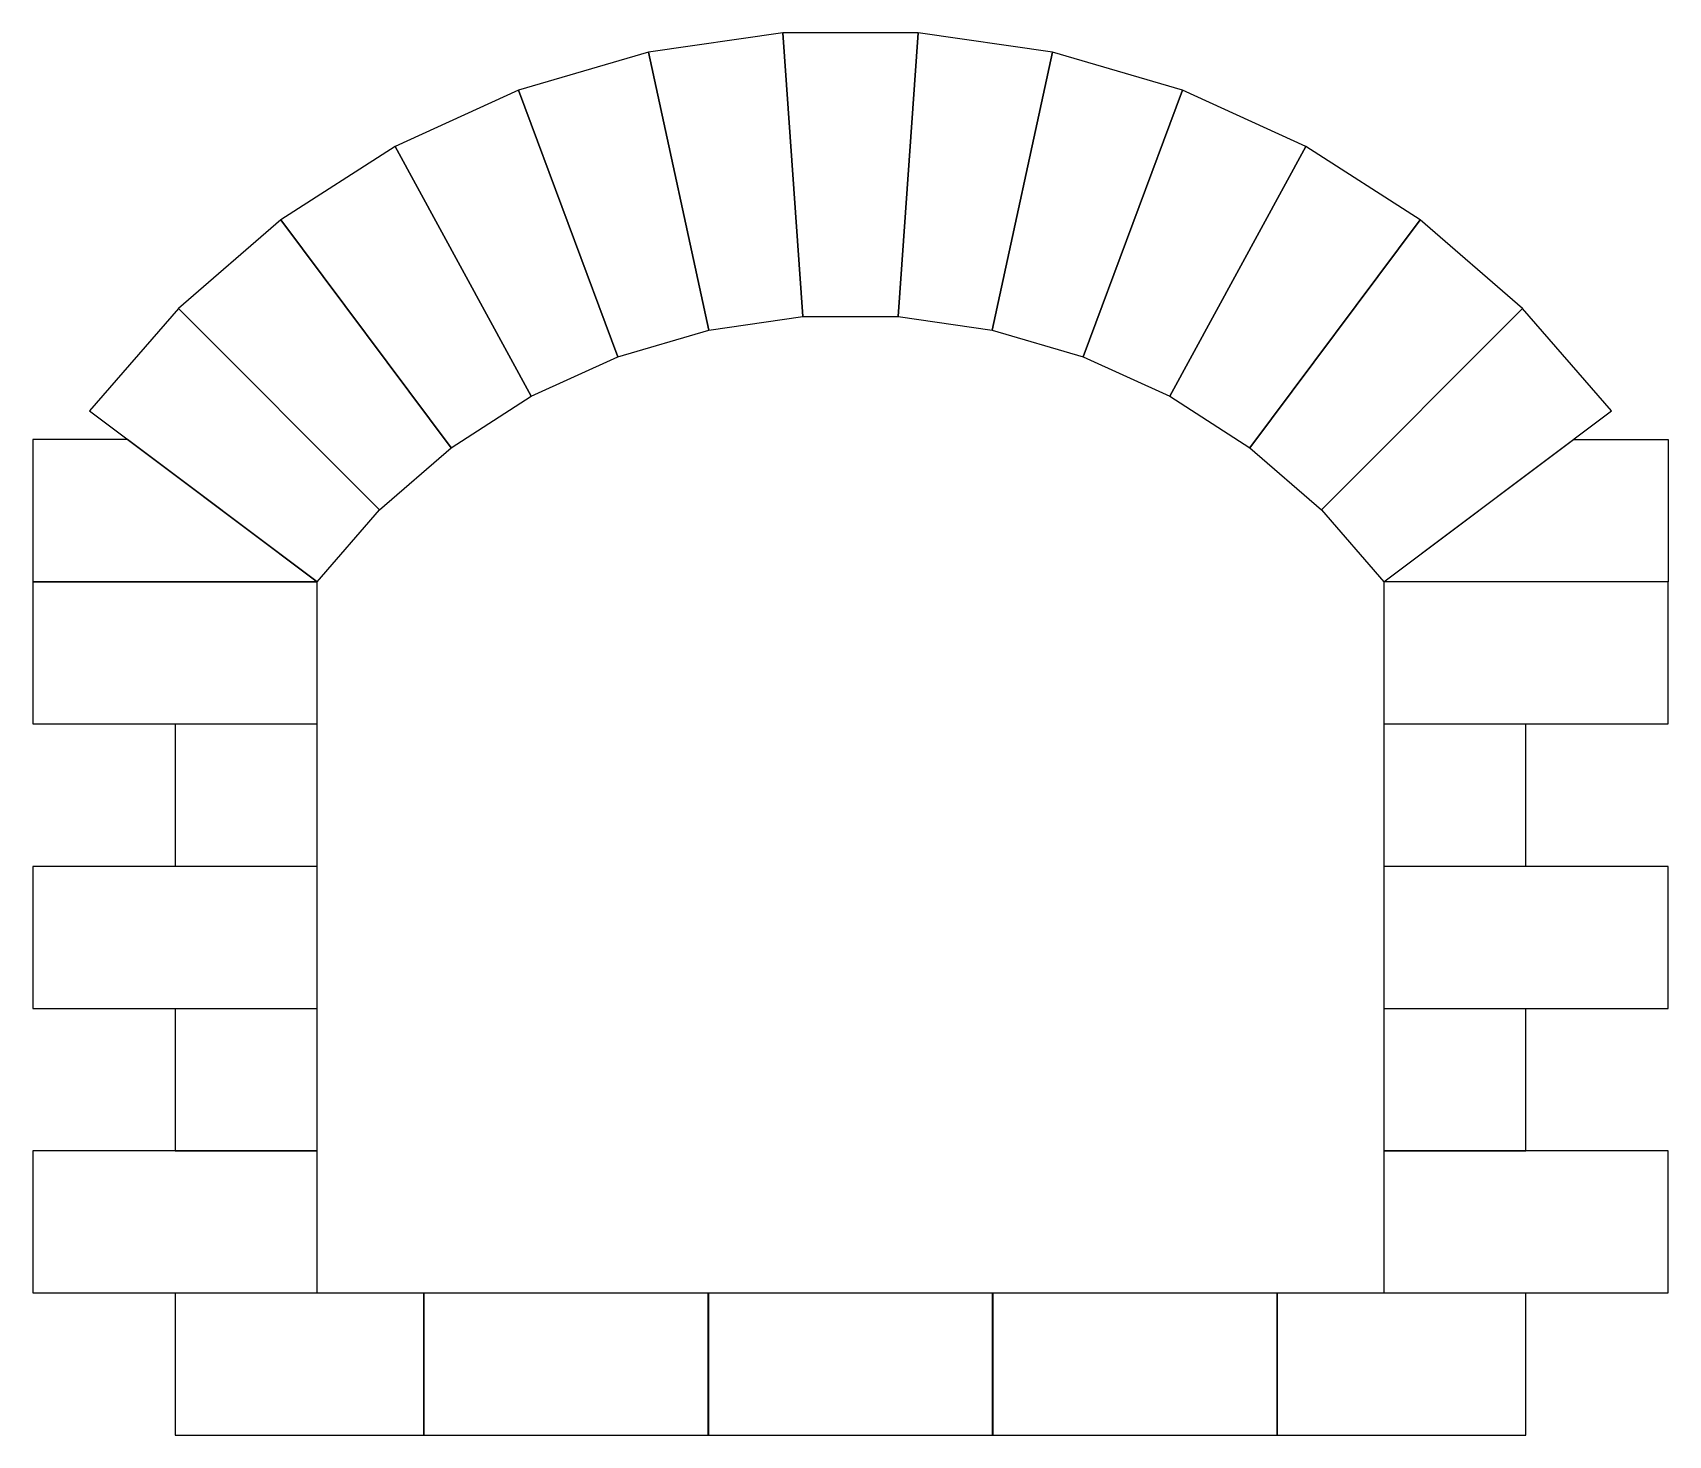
# Model space of a CAD drawing. Header units: metres. Extents: x -400 to 1900, y -200 to 1772.
import ezdxf

# ---------------------------------------------------------------- set-up
doc = ezdxf.new("R2010")
doc.units = ezdxf.units.M

msp = doc.modelspace()

# ---------------------------------------------------------------- linework, layer by layer
at = {"layer": 'PARAMETRIX'}
for p, q in [((654.6765, 1771.5988), (465.9662, 1744.4931)), ((845.3235, 1771.5988), (654.6765, 1771.5988)), ((654.6765, 1771.5988), (683.1844, 1372.616)), ((683.1844, 1372.616), (654.6765, 1771.5988)), ((845.3235, 1771.5988), (816.8156, 1372.616)), ((816.8156, 1372.616), (845.3235, 1771.5988)), ((1034.0338, 1744.4931), (845.3235, 1771.5988)), ((465.9662, 1744.4931), (283.0267, 1690.8324)), ((465.9662, 1744.4931), (550.9109, 1353.6167)), ((550.9109, 1353.6167), (465.9662, 1744.4931)), ((1034.0338, 1744.4931), (949.0891, 1353.6167)), ((949.0891, 1353.6167), (1034.0338, 1744.4931)), ((1216.9733, 1690.8324), (1034.0338, 1744.4931)), ((283.0267, 1690.8324), (109.5751, 1611.707)), ((283.0267, 1690.8324), (422.6823, 1316.0041)), ((422.6823, 1316.0041), (283.0267, 1690.8324)), ((1216.9733, 1690.8324), (1077.3177, 1316.0041)), ((1077.3177, 1316.0041), (1216.9733, 1690.8324)), ((1390.4249, 1611.707), (1216.9733, 1690.8324)), ((109.5751, 1611.707), (-50.8646, 1508.7246)), ((109.5751, 1611.707), (301.104, 1260.5423)), ((301.104, 1260.5423), (109.5751, 1611.707)), ((1390.4249, 1611.707), (1198.896, 1260.5423)), ((1198.896, 1260.5423), (1390.4249, 1611.707)), ((1550.8646, 1508.7246), (1390.4249, 1611.707)), ((-50.8646, 1508.7246), (-195.0327, 1383.9774)), ((-50.8646, 1508.7246), (188.6463, 1188.3583)), ((188.6463, 1188.3583), (-50.8646, 1508.7246)), ((1550.8646, 1508.7246), (1311.3537, 1188.3583)), ((1311.3537, 1188.3583), (1550.8646, 1508.7246)), ((1695.0327, 1383.9774), (1550.8646, 1508.7246)), ((-195.0327, 1383.9774), (-320, 1240)), ((-195.0327, 1383.9774), (87.5939, 1100.9187)), ((87.5939, 1100.9187), (-195.0327, 1383.9774)), ((1695.0327, 1383.9774), (1412.4061, 1100.9187)), ((1412.4061, 1100.9187), (1695.0327, 1383.9774)), ((1820, 1240), (1695.0327, 1383.9774)), ((550.9109, 1353.6167), (683.1844, 1372.616)), ((683.1844, 1372.616), (816.8156, 1372.616)), ((816.8156, 1372.616), (949.0891, 1353.6167)), ((422.6823, 1316.0041), (550.9109, 1353.6167)), ((949.0891, 1353.6167), (1077.3177, 1316.0041)), ((301.104, 1260.5423), (422.6823, 1316.0041)), ((1077.3177, 1316.0041), (1198.896, 1260.5423)), ((188.6463, 1188.3583), (301.104, 1260.5423)), ((1198.896, 1260.5423), (1311.3537, 1188.3583)), ((-320, 1240), (0, 1000)), ((1500, 1000), (1820, 1240)), ((-266.6667, 1200), (-400, 1200)), ((-400, 1200), (-400, 1000)), ((0, 1000), (-266.6667, 1200)), ((1500, 1000), (1766.6667, 1200)), ((1766.6667, 1200), (1900, 1200)), ((1900, 1200), (1900, 1000)), ((87.5939, 1100.9187), (188.6463, 1188.3583)), ((1311.3537, 1188.3583), (1412.4061, 1100.9187)), ((0, 1000), (87.5939, 1100.9187)), ((1412.4061, 1100.9187), (1500, 1000)), ((-400, 1000), (0, 1000)), ((-0.2, 999.8), (-399.8, 999.8)), ((-399.8, 999.8), (-399.8, 800.2)), ((-0.2, 800.2), (-0.2, 999.8)), ((1900, 1000), (1500, 1000)), ((1899.8, 999.8), (1500.2, 999.8)), ((1500.2, 999.8), (1500.2, 800.2)), ((1899.8, 800.2), (1899.8, 999.8)), ((-399.8, 800.2), (-0.2, 800.2)), ((-0.2, 799.8), (-199.8, 799.8)), ((-199.8, 799.8), (-199.8, 600.2)), ((-0.2, 600.2), (-0.2, 799.8)), ((1500.2, 800.2), (1899.8, 800.2)), ((1699.8, 799.8), (1500.2, 799.8)), ((1500.2, 799.8), (1500.2, 600.2)), ((1699.8, 600.2), (1699.8, 799.8)), ((-0.2, 599.8), (-399.8, 599.8)), ((-399.8, 599.8), (-399.8, 400.2)), ((-199.8, 600.2), (-0.2, 600.2)), ((-0.2, 400.2), (-0.2, 599.8)), ((1500.2, 600.2), (1699.8, 600.2)), ((1899.8, 599.8), (1500.2, 599.8)), ((1500.2, 599.8), (1500.2, 400.2)), ((1899.8, 400.2), (1899.8, 599.8)), ((-399.8, 400.2), (-0.2, 400.2)), ((-0.2, 399.8), (-199.8, 399.8)), ((-199.8, 399.8), (-199.8, 200.2)), ((-0.2, 200.2), (-0.2, 399.8)), ((1500.2, 400.2), (1899.8, 400.2)), ((1699.8, 399.8), (1500.2, 399.8)), ((1500.2, 399.8), (1500.2, 200.2)), ((1699.8, 200.2), (1699.8, 399.8)), ((-0.2, 199.8), (-399.8, 199.8)), ((-399.8, 199.8), (-399.8, 0.2)), ((-199.8, 200.2), (-0.2, 200.2)), ((-0.2, 0.2), (-0.2, 199.8)), ((1500.2, 200.2), (1699.8, 200.2)), ((1899.8, 199.8), (1500.2, 199.8)), ((1500.2, 199.8), (1500.2, 0.2)), ((1899.8, 0.2), (1899.8, 199.8)), ((-399.8, 0.2), (-0.2, 0.2)), ((1500.2, 0.2), (1899.8, 0.2)), ((149.8, -0.2), (-199.8, -0.2)), ((-199.8, -0.2), (-199.8, -199.8)), ((149.8, -199.8), (149.8, -0.2)), ((549.8, -0.2), (150.2, -0.2)), ((150.2, -0.2), (150.2, -199.8)), ((549.8, -199.8), (549.8, -0.2)), ((949.8, -0.2), (550.2, -0.2)), ((550.2, -0.2), (550.2, -199.8)), ((949.8, -199.8), (949.8, -0.2)), ((1349.8, -0.2), (950.2, -0.2)), ((950.2, -0.2), (950.2, -199.8)), ((1349.8, -199.8), (1349.8, -0.2)), ((1699.8, -0.2), (1350.2, -0.2)), ((1350.2, -0.2), (1350.2, -199.8)), ((1699.8, -199.8), (1699.8, -0.2)), ((-199.8, -199.8), (149.8, -199.8)), ((150.2, -199.8), (549.8, -199.8)), ((550.2, -199.8), (949.8, -199.8)), ((950.2, -199.8), (1349.8, -199.8)), ((1350.2, -199.8), (1699.8, -199.8))]:
    msp.add_line(p, q, dxfattribs=at)

doc.saveas('drawing.dxf')
